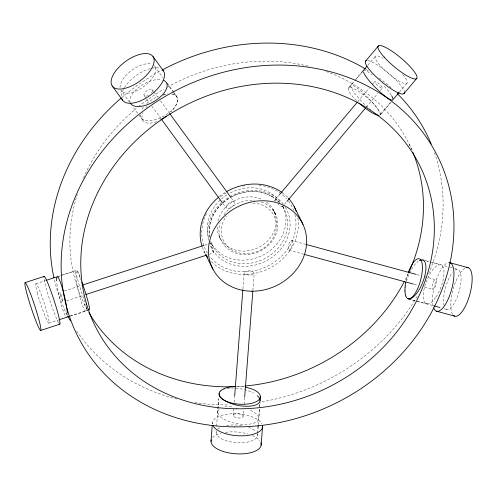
<?xml version="1.0" encoding="UTF-8"?>
<svg xmlns="http://www.w3.org/2000/svg" width="497" height="497" viewBox="0 0 497 497"><rect width="100%" height="100%" fill="white"/><g stroke="black" fill="none" stroke-linecap="round" stroke-linejoin="round"><path stroke-width="0.37" stroke-dasharray="2.48 1.86" d="M216.12 432.359L216.232 430.824M216.58 426.202L218.661 398.488M257.483 435.36L257.595 433.819M257.657 433.055L257.943 429.203M258.291 424.581L259.968 402.259M212.349 424.022L212.468 422.518M217.58 413.336L218.692 398.942M233.174 415.467L233.838 406.826M234.186 402.346L234.615 396.786M242.921 288.856L244.182 272.493M243.201 416.231A5.032 2.181 4.4 0 0 235.982 413.678A5.032 2.181 4.4 0 0 235.398 417.412A5.032 2.181 4.4 0 0 243.201 416.231L243.747 409.13M244.102 404.496L244.636 397.55M252.886 290.391L254.203 273.257M258.943 416.399L259.639 407.31M259.701 406.552L260.049 402.005M349.354 87.261L354.243 81.458M354.734 80.874L361.083 73.332M274.791 200.235L278.836 195.433M357.685 101.755L369.221 88.05M372.166 84.552L374.713 81.527M282.476 206.709L284.029 204.87M284.477 204.335L286.527 201.906M366.37 107.041L377.906 93.337M380.354 90.435L382.404 88M381.205 113.813L392.928 99.885M348.403 88.106L353.883 81.657M355.877 79.309L360.853 73.444M367.83 65.237L375.303 56.447M380.162 114.745L391.12 101.848M399.588 91.883L407.062 83.086M221.979 203.826C213.089 212.02 207.411 224.861 209.616 236.901M223.445 202.515L229.887 197.912M231.621 196.936C243.741 190.413 258.85 189.4 271.188 196.017M35.859 283.762L45.395 280.612M57.124 276.73L60.062 275.76M60.796 275.518L76.196 270.424M48.942 323.106L58.478 319.956M70.214 316.073L87.814 310.252M57.205 276.804L61.628 275.363M62.361 275.121L74.879 271.033M64.324 290.987L81.222 285.471M204.64 245.189L210.517 243.269M66.704 300.791L83.602 295.274M209.231 254.271L213.635 252.83A5.032 0.404 71.9 0 0 211.635 245.568A5.032 0.404 71.9 0 0 210.964 245.754A5.032 0.404 71.9 0 0 213.635 252.83M70.183 316.167L87.857 310.395M421.363 259.54L429.42 261.726M430.147 261.925L438.932 264.317M291.689 240.536A5.032 1.746 -74.8 0 1 291.105 248.27A5.032 1.746 -74.8 0 1 288.223 247.332A5.032 1.746 -74.8 0 1 291.689 240.536L305.916 244.406M416.766 274.555L420.512 275.574M424.258 276.593L435.496 279.649A5.032 1.746 -74.8 0 1 434.912 287.384A5.032 1.746 -74.8 0 1 432.03 286.446A5.032 1.746 -74.8 0 1 435.496 279.649M288.987 250.227L303.22 254.097M414.069 284.247L417.815 285.266M424.556 287.098L432.8 289.341M412.268 300.026L427.637 304.207M423.195 259.894L429.141 261.534M432.117 262.36L448.474 266.877M449.959 267.287L453.674 268.318M454.42 268.523L458.141 269.548M413.119 300.101L416.834 301.126M417.579 301.331L433.937 305.854M444.349 308.73L446.579 309.345M271.045 195.936L271.971 196.458M271.828 196.377L275.524 198.843L279.426 202.372A40.232 35.119 -26.3 0 0 233.043 195.924A40.232 35.119 -26.3 0 0 209.535 236.497M154.685 66.362L162.904 77.619M167.017 83.248L172.496 90.752M172.956 91.373L176.609 96.381M167.067 83.334L173.428 92.051M173.882 92.672L176.155 95.784M152.287 89.709L153.654 91.585M154.113 92.206L157.76 97.207M160.494 100.953L169.16 112.825M231.18 197.781L234.373 202.155A5.032 2.429 -36.1 0 1 229.446 208.293A5.032 2.429 -36.1 0 1 227.054 204.839A5.032 2.429 -36.1 0 1 234.373 202.155M144.13 95.592L149.143 102.463M151.883 106.215L161.003 118.708M223.023 203.664L226.21 208.038M129.624 102.345L120.945 90.46A20.731 10.164 -36.1 0 0 144.223 86.31A20.731 10.164 -36.1 0 0 154.082 65.629M133.637 107.837L142.869 120.479M275.065 213.356L272.934 209.144L275.91 215.089L274.226 211.691M282.743 206.205L284.576 209.864M409.062 143.906L412.796 151.473M210.461 241.517L212.573 245.791M203.919 250.979L205.261 253.681M84.291 304.065L88.367 312.309M66.244 312.961L67.263 315.023M219.127 236.28L220.917 239.927M406.08 280.258A20.731 7.045 -74.6 0 1 407.745 274.114M455.016 270.157A20.731 7.045 -74.6 0 1 459.24 290.969A20.731 7.045 -74.6 0 1 444.896 307.668M444.169 305.767A20.731 7.045 -74.6 0 1 452.432 272.667M356.479 100.642A20.731 4.684 40.4 0 1 349.633 87.54A20.731 4.684 40.4 0 1 369.731 99.984A20.731 4.684 40.4 0 1 379.807 115.08M402.769 74.587A20.731 4.684 40.4 0 1 401.346 82.353A20.731 4.684 40.4 0 1 377.919 62.877A20.731 4.684 40.4 0 1 383.187 58.311M172.329 93.871A20.731 10.164 -36.1 0 1 171.036 112.024M156.611 121.628A20.731 10.164 -36.1 0 1 143.024 112.595M146.006 107.656A20.731 10.164 -36.1 0 1 147.18 106.215M162.867 95.225A20.731 10.164 -36.1 0 1 166.396 94.169M120.038 87.484A20.731 10.164 -36.1 0 1 131.581 70.381A20.731 10.164 -36.1 0 1 151.548 64.132M85.173 302.151A20.731 1.82 71.7 0 1 76.376 274.12A20.731 1.82 71.7 0 1 80.738 279.14M236.454 386.442A20.731 8.816 4.3 0 1 243.984 386.989M257.229 433.738A20.731 8.816 4.3 0 1 237.224 442.721A20.731 8.816 4.3 0 1 216.257 431.576M217.773 429.228A20.731 8.816 4.3 0 1 219.786 427.793M226.533 425.562A20.731 8.816 4.3 0 1 242.374 425.699M248.568 427.321A20.731 8.816 4.3 0 1 255.415 431.154M452.637 314.402A25.148 8.735 -74.8 0 1 452.897 290.08A25.148 8.735 -74.8 0 1 464.863 268.281M433.08 305.885A25.148 8.735 -74.8 0 1 436.552 279.177A25.148 8.735 -74.8 0 1 448.735 262.609M367.724 60.591A25.148 5.492 40.1 0 1 388.406 73.09A25.148 5.492 40.1 0 1 404.229 91.33M121.492 95.828A25.148 12.133 -36.1 0 1 136.103 75.563A25.148 12.133 -36.1 0 1 159.711 68.269M58.571 322.901A25.148 2.007 71.9 0 1 49.731 299.989A25.148 2.007 71.9 0 1 43.916 277.531M148.386 95.393A5.032 2.429 -36.1 0 1 144.087 93.89A5.032 2.429 -36.1 0 1 150.728 89.1A5.032 2.429 -36.1 0 1 150.684 93.734M282.532 206.255A5.032 1.1 40.1 0 1 278.084 204.397M275.096 201.26A5.032 1.1 40.1 0 1 275.537 200.173A5.032 1.1 40.1 0 1 279.233 202.49M434.465 152.635A201.173 175.609 -26.3 0 1 427.992 275.164M417.126 296.46A201.173 175.609 -26.3 0 1 259.546 402.185M235.82 404.651A201.173 175.609 -26.3 0 1 234.286 404.72M227.402 404.893A201.173 175.609 -26.3 0 1 195.066 402.645M177.125 399.091A201.173 175.609 -26.3 0 1 75.898 329.772M67.244 314.955A201.173 175.609 -26.3 0 1 54.136 278.662M122.001 97.369A201.173 175.609 -26.3 0 1 161.637 70.288M366.202 69.406A201.173 175.609 -26.3 0 1 368.861 71.04M379.118 78.029A201.173 175.609 -26.3 0 1 391.108 87.77M326.119 71.5A181.057 158.046 -26.3 0 1 411.609 149.38M408.329 273.462A181.057 158.046 -26.3 0 1 404.657 280.948M244.741 386.045A181.057 158.046 -26.3 0 1 236.417 386.604M87.118 309.501A181.057 158.046 -26.3 0 1 77.296 194.433M83.465 177.982A181.057 158.046 -26.3 0 1 136.11 108.644M138.508 106.675A181.057 158.046 -26.3 0 1 163.96 89.125M167.296 87.217A181.057 158.046 -26.3 0 1 309.451 66.436M363.419 70.791A20.706 3.647 45.1 0 1 372.098 74.792M384.38 86.403A20.706 3.647 45.1 0 1 391.089 94.846M371.191 110.34A20.7 3.547 45.7 0 1 350.876 85.757A20.7 3.547 45.7 0 1 373.135 103.333A20.7 3.547 45.7 0 1 373.241 111.962M405.776 296.504A20.7 7.89 -68.6 0 1 405.602 284.675M406.459 281.209A20.7 7.89 -68.6 0 1 418.083 261.403M250.563 410.292A20.706 8.461 10.3 0 1 254.986 422.705A20.706 8.461 10.3 0 1 227.197 420.847A20.706 8.461 10.3 0 1 220.618 408.292M224.905 406.782A20.706 8.461 10.3 0 1 231.944 406.179M219.612 392.313A20.7 8.399 10.9 0 1 233.261 388.027A20.7 8.399 10.9 0 1 253.42 393.077M67.319 315.638A20.706 2.622 76.8 0 1 62.218 307.892A20.706 2.622 76.8 0 1 56.726 282.116M86.31 306.264A20.7 2.727 77.3 0 1 81.402 302.487A20.7 2.727 77.3 0 1 75.842 273.406A20.7 2.727 77.3 0 1 81.67 281.998M82.26 284.11A20.7 2.727 77.3 0 1 82.825 286.284M130.22 102.717A20.706 10.102 -29.8 0 1 139.533 86.813A20.706 10.102 -29.8 0 1 161.55 79.731M171.894 94.126A20.7 10.108 -29.1 0 1 165.706 115.024A20.7 10.108 -29.1 0 1 140.197 113.987M141.968 109.21A20.7 10.108 -29.1 0 1 143.763 106.7M146.77 103.587A20.7 10.108 -29.1 0 1 158.512 96.3M163.302 94.716A20.7 10.108 -29.1 0 1 167.831 93.964M212.561 437.652A25.148 10.891 4.4 0 1 220.985 433.235M225.588 432.322A25.148 10.891 4.4 0 1 248.034 434.036M252.451 435.633A25.148 10.891 4.4 0 1 260.142 441.274M212.48 424.078A25.148 10.891 4.4 0 1 233.82 413.784A25.148 10.891 4.4 0 1 261.987 423.978M297.883 217.997A50.296 43.904 -26.3 0 1 268.113 268.927A50.296 43.904 -26.3 0 1 209.989 260.124M205.23 253.495A50.296 43.904 -26.3 0 1 202.378 247.22M219.357 196.582A50.296 43.904 -26.3 0 1 225.731 192.146M282.47 192.83A50.296 43.904 -26.3 0 1 288.583 198.402M252.749 203.074A28.167 24.583 -26.3 0 1 275.114 233.248A28.167 24.583 -26.3 0 1 236.653 252.159A28.167 24.583 -26.3 0 1 226.439 216.009M261.273 201.956A30.174 26.341 -26.3 0 1 275.593 235.224A30.174 26.341 -26.3 0 1 238.572 253.911A30.174 26.341 -26.3 0 1 220.14 222.718M224.004 214.816A30.174 26.341 -26.3 0 1 254.663 200.521M266.485 202.049A30.174 26.341 -26.3 0 1 258.608 247.469A30.174 26.341 -26.3 0 1 217.214 226.918M217.885 221.122A30.174 26.341 -26.3 0 1 262.59 199.707M288.496 201.099A48.284 42.146 -26.3 0 1 293.572 210.299M294.907 214.623A48.284 42.146 -26.3 0 1 267.684 266.088A48.284 42.146 -26.3 0 1 210.138 256.862M207.485 253.19A48.284 42.146 -26.3 0 1 207.143 212.393M220.581 196.644A48.284 42.146 -26.3 0 1 226.234 192.749M242.785 186.176A48.284 42.146 -26.3 0 1 244.791 185.779M258.85 185.207A48.284 42.146 -26.3 0 1 286.576 198.757M285.39 207.237A42.245 36.877 -26.3 0 1 265.665 261.205A42.245 36.877 -26.3 0 1 210.206 245.431M208.547 240.43A42.245 36.877 -26.3 0 1 232.708 195.228A42.245 36.877 -26.3 0 1 283.135 203.987M282.886 206.833A40.232 35.119 -26.3 0 1 263.466 259.241A40.232 35.119 -26.3 0 1 210.728 241.393M282.687 206.044A40.232 35.119 -26.3 0 1 262.689 255.247A40.232 35.119 -26.3 0 1 210.952 242.486M208.988 237.877A40.232 35.119 -26.3 0 1 227.831 194.29M230.341 192.892A40.232 35.119 -26.3 0 1 281.147 203.31M37.3 292.789A20.731 1.82 71.7 0 0 48.762 323.106A20.731 1.82 71.7 0 0 41.145 294.41A20.731 1.82 71.7 0 0 37.3 292.789M246.394 274.586A5.032 2.181 4.4 0 0 254.197 273.412A5.032 2.181 4.4 0 0 246.978 270.853A5.032 2.181 4.4 0 0 246.394 274.586M60.361 294.907A5.032 0.404 71.9 0 0 63.032 301.99A5.032 0.404 71.9 0 0 61.032 294.727A5.032 0.404 71.9 0 0 60.361 294.907M375.887 83.782A5.032 1.1 40.1 0 0 382.355 88.062A5.032 1.1 40.1 0 0 377.353 82.533A5.032 1.1 40.1 0 0 375.887 83.782M435.999 296.939A20.706 7.828 -69.2 0 0 441.249 265.1A20.706 7.828 -69.2 0 0 423.736 291.043A20.706 7.828 -69.2 0 0 435.999 296.939"/><path stroke-width="0.75" d="M257.999 428.433L258.235 425.351M260.08 400.719L260.372 396.867M211.02 441.373L212.231 425.531M234.659 396.171L242.865 289.633M244.686 396.935L252.836 291.012M261.136 445.188L262.584 426.333M365.5 61.249L378.397 45.929M279.283 194.899L357.237 102.289M286.974 201.372L365.425 108.172M403.949 93.616L416.846 78.302M361.356 72.86L366.836 66.412M393.612 98.915L399.091 92.467M46.128 280.37L56.391 276.972M59.211 319.708L69.474 316.316M25.086 282.638L44.146 276.413M82.688 284.992L203.907 245.425M85.807 294.559L207.025 254.992M40.673 330.449A25.148 2.007 71.9 0 0 30.659 294.137A25.148 2.007 71.9 0 0 27.304 295.044A25.148 2.007 71.9 0 0 40.673 330.449L59.739 324.23M449.99 262.745L468.193 267.697M306.668 244.611L416.02 274.35M303.971 254.302L413.324 284.042M436.503 311.19L454.712 316.142M407.913 298.66L410.889 299.486M433.937 305.854L439.882 307.494M153.02 56.596A25.148 12.133 -36.1 0 1 128.406 87.292A25.148 12.133 -36.1 0 1 116.441 70.015A25.148 12.133 -36.1 0 1 153.02 56.596L163.407 70.829M169.614 113.446L230.72 197.154M161.457 119.33L222.563 203.037M112.229 86.012L122.616 100.245M294.243 206.715L302.965 224.389M205.59 254.358L212.946 269.219M408.416 272.182A20.731 7.045 -74.6 0 1 422.071 263.248A20.731 7.045 -74.6 0 1 413.187 296.069A20.731 7.045 -74.6 0 1 405.676 282.315M378.608 115.31A20.731 4.684 40.4 0 1 358.996 103.016M166.408 116.136A20.731 10.164 -36.1 0 1 160.829 119.721M81.868 282.11A20.731 1.82 71.7 0 1 88.329 302.654A20.731 1.82 71.7 0 1 88.584 309.271M245.897 387.325A20.731 8.816 4.3 0 1 255.98 401.812A20.731 8.816 4.3 0 1 222.035 398.886A20.731 8.816 4.3 0 1 235.808 386.455M466.273 267.678A25.148 8.735 -74.8 0 1 470 293.758A25.148 8.735 -74.8 0 1 453.593 315.514M449.381 262.615A25.148 8.735 -74.8 0 1 450.232 293.932A25.148 8.735 -74.8 0 1 433.657 307.879M404.372 91.939A25.148 5.492 40.1 0 1 381.994 82.048A25.148 5.492 40.1 0 1 366.556 60.597M162.221 69.555A25.148 12.133 -36.1 0 1 149.92 95.511A25.148 12.133 -36.1 0 1 121.846 98.673M43.916 277.071A25.148 2.007 71.9 0 1 53.881 299.797A25.148 2.007 71.9 0 1 59.149 323.796M397.252 93.56A201.173 175.609 -26.3 0 1 431.21 144.074M70.431 320.863A201.173 175.609 -26.3 0 1 67.934 316.278M53.968 277.91A201.173 175.609 -26.3 0 1 121.417 97.859M162.308 69.928A201.173 175.609 -26.3 0 1 365.537 69.008M412.796 152.157A181.057 158.046 -26.3 0 1 408.646 272.772M404.309 281.613A181.057 158.046 -26.3 0 1 245.499 385.976M235.659 386.641A181.057 158.046 -26.3 0 1 89.013 312.837M391.624 95.704A20.706 3.647 45.1 0 1 382.417 94.057A20.706 3.647 45.1 0 1 363.5 72.015M419.406 260.577A20.7 7.89 -68.6 0 1 424.158 278.227A20.7 7.89 -68.6 0 1 407.888 298.685M257.253 395.687A20.7 8.399 10.9 0 1 244.512 406.211A20.7 8.399 10.9 0 1 219.258 393.531M56.639 280.855A20.706 2.622 76.8 0 1 61.336 284.943A20.706 2.622 76.8 0 1 67.319 313.122M86.13 303.996A20.7 2.727 77.3 0 1 86.198 304.748M163.799 80.421A20.706 10.102 -29.8 0 1 156.772 99.723A20.706 10.102 -29.8 0 1 130.73 103.662M260.919 442.846A25.148 10.891 4.4 0 1 236.212 453.817A25.148 10.891 4.4 0 1 211.256 439.833M262.509 425.55A25.148 10.891 4.4 0 1 241.169 435.844A25.148 10.891 4.4 0 1 213.008 425.649M288.508 198.322A50.296 43.904 -26.3 0 1 296.193 211.312M207.609 257.185A50.296 43.904 -26.3 0 1 206.199 255.104M201.999 246.09A50.296 43.904 -26.3 0 1 218.786 197.048M226.346 191.78A50.296 43.904 -26.3 0 1 282.24 192.662M384.28 57.223A25.148 5.492 40.1 0 0 416.592 78.601A25.148 5.492 40.1 0 0 391.617 50.967A25.148 5.492 40.1 0 0 384.28 57.223M234.553 426.886A201.173 175.609 -26.3 0 0 437.975 157.009A201.173 175.609 -26.3 0 0 100.108 154.051A201.173 175.609 -26.3 0 0 234.553 426.886M236.858 408.795A181.057 158.046 -26.3 0 0 419.934 165.905A181.057 158.046 -26.3 0 0 115.851 163.246A181.057 158.046 -26.3 0 0 236.858 408.795M251.799 291.211A50.296 43.904 -26.3 0 0 302.654 223.737A50.296 43.904 -26.3 0 0 218.189 222.998A50.296 43.904 -26.3 0 0 251.799 291.211"/></g></svg>
